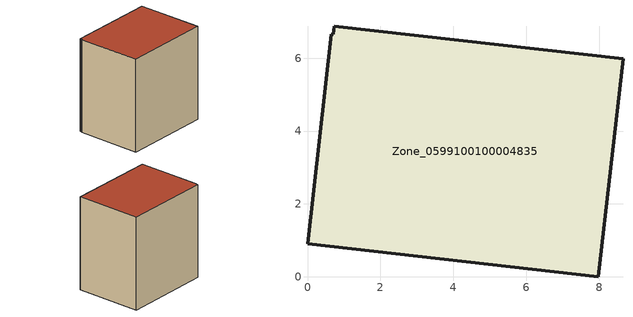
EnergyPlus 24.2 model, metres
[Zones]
Zone_0599100100004835
 floor ground (C_G): 0.71,6.65 0.73,6.88 8.65,5.98 7.97,0 0,0.9 0.65,6.66 z1.58
 wall outside (C_F): 0,0.9 7.97,0 8.65,5.98 0.73,6.88 0.71,6.65 0.65,6.66 0,0.9 z1.58:10.12
 roof outside (C_R): 0.73,6.88 0.71,6.65 0.65,6.66 0,0.9 7.97,0 8.65,5.98 z10.12
[BUILDING]
Pand.0599100100004835: North Axis=0; Terrain=City; Loads Convergence Tolerance Value=0.04; Temperature Convergence Tolerance Value=0.4; Solar Distribution=FullExterior; Maximum Number of Warmup Days=25; Minimum Number of Warmup Days=1
[Site:Location]
Rotterdam.The.Hague.AP_ZH_NLD Design_Conditions: Latitude=51.96; Longitude=4.45; Time Zone=1; Elevation=-4.5
[SITE:GROUNDTEMPERATURE:BUILDINGSURFACE]
18, 18, 18, 18, 18, 18, 18, 18, 18, 18, 18, 18
[MATERIAL] Thermal Absorptance=0.9; Solar Absorptance=0.7; Visible Absorptance=0.7
Name | Roughness | Thickness | Conductivity | Density | Specific Heat
G.TI.2006-2014 | MediumSmooth | 0.15 | 0.06 | 540 | 1210
F.TI.2006-2014 | Rough | 0.3 | 0.12 | 1920 | 840
R.TI.2006-2014 | MediumRough | 0.2 | 0.08 | 1500 | 1000
[CONSTRUCTION]
C_G: G.TI.2006-2014
C_F: F.TI.2006-2014
C_R: R.TI.2006-2014
[ZONE]
Zone_0599100100004835: Type=1; Multiplier=1; Ceiling Height=Autocalculate; Volume=Autocalculate; Floor Area=autocalculate; Part of Total Floor Area=Yes
[ZONEINFILTRATION:DESIGNFLOWRATE]
Infil_Zone_0599100100004835: Zone or ZoneList or Space or SpaceList=Zone_0599100100004835; Schedule=AlwaysOn; Design Flow Rate Calculation Method=Flow/Area; Flow Rate per Floor Area=0.0015; Constant Term Coefficient=1; Temperature Term Coefficient=0; Velocity Term Coefficient=0; Velocity Squared Term Coefficient=0
[HVACTEMPLATE:ZONE:IDEALLOADSAIRSYSTEM]
Zone_0599100100004835: Maximum Heating Supply Air Temperature=50; Minimum Cooling Supply Air Temperature=13; Maximum Heating Supply Air Humidity Ratio=0.0156; Minimum Cooling Supply Air Humidity Ratio=0.0077; Heating Limit=NoLimit; Cooling Limit=NoLimit; Dehumidification Control Type=ConstantSensibleHeatRatio; Cooling Sensible Heat Ratio=0.7; Dehumidification Setpoint=60; Humidification Control Type=None; Humidification Setpoint=30; Outdoor Air Method=None; Outdoor Air Flow Rate per Person=0.00944; Outdoor Air Flow Rate per Zone Floor Area=0; Outdoor Air Flow Rate per Zone=0; Demand Controlled Ventilation Type=None; Outdoor Air Economizer Type=NoEconomizer; Heat Recovery Type=None; Sensible Heat Recovery Effectiveness=0.7; Latent Heat Recovery Effectiveness=0.65
[ZONECONTROL:THERMOSTAT]
ThermostatControl_Zone_0599100100004835: Zone or ZoneList=Zone_0599100100004835; Control Type Schedule=DualSetpointControlType; Control 1=Thermostat_Zone_0599100100004835; Temperature Difference Between Cutout And Setpoint=0
[THERMOSTATSETPOINT:DUALSETPOINT]
Thermostat_Zone_0599100100004835: Heating Setpoint Temperature Schedule=HeatingSetpoint_Zone_0599100100004835; Cooling Setpoint Temperature Schedule=CoolingSetpoint_Zone_0599100100004835
[SCHEDULE:COMPACT]
HeatingSetpoint_Zone_0599100100004835: Through: 12/31, For: AllDays, Until: 24:00, 21
CoolingSetpoint_Zone_0599100100004835: Through: 12/31, For: AllDays, Until: 24:00, 24
DualSetpointControlType: Through: 12/31, For: AllDays, Until: 24:00, 4
AlwaysOn: Through: 12/31, For: AllDays, Until: 24:00, 1
